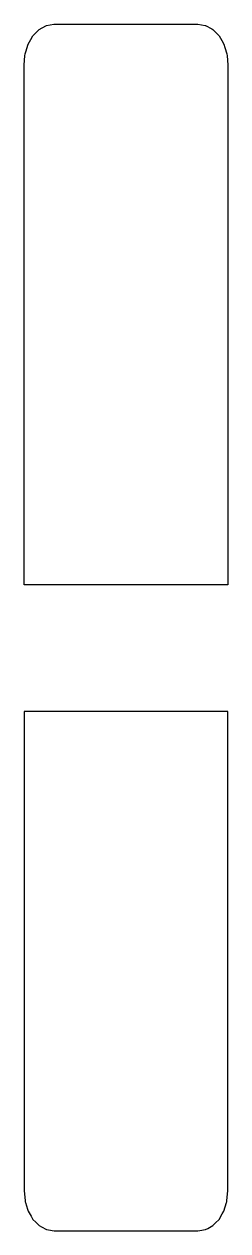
# Model space of a CAD drawing. Header units: metres. Extents: x 2.4 to 16, y -12.9 to 67.7.
import ezdxf

# ---------------------------------------------------------------- set-up
doc = ezdxf.new("R2010")
doc.units = ezdxf.units.M

msp = doc.modelspace()

# ---------------------------------------------------------------- linework, layer by layer
for p, q in [((2.986, 66.924), (3.323, 67.27)), ((3.323, 67.27), (3.4, 67.35)), ((3.4, 67.35), (3.855, 67.602)), ((3.855, 67.602), (3.882, 67.617)), ((3.882, 67.617), (4.391, 67.707)), ((4.391, 67.707), (4.4, 67.709)), ((4.4, 67.709), (13.839, 67.709)), ((13.839, 67.709), (14, 67.709)), ((14, 67.709), (14.492, 67.622)), ((14.492, 67.622), (14.518, 67.617)), ((14.518, 67.617), (14.934, 67.387)), ((14.934, 67.387), (15, 67.35)), ((15, 67.35), (15.302, 67.039)), ((15.302, 67.039), (15.414, 66.924)), ((2.513, 65.868), (2.668, 66.37)), ((2.668, 66.37), (2.851, 66.69)), ((2.851, 66.69), (2.986, 66.924)), ((15.414, 66.924), (15.592, 66.614)), ((15.592, 66.614), (15.732, 66.37)), ((15.732, 66.37), (15.803, 66.139)), ((2.4, 64.978), (2.455, 65.592)), ((2.455, 65.592), (2.468, 65.724)), ((2.468, 65.724), (2.513, 65.868)), ((15.803, 66.139), (15.932, 65.724)), ((15.932, 65.724), (15.945, 65.592)), ((15.945, 65.592), (16, 64.978)), ((2.4, 64.417), (2.4, 64.978)), ((16, 64.978), (16, 64.24)), ((2.4, 62.882), (2.4, 64.417)), ((16, 64.24), (16, 64.171)), ((16, 64.171), (16, 62.23)), ((2.4, 62.783), (2.4, 62.882)), ((2.4, 61.444), (2.4, 62.783)), ((16, 62.23), (16, 60.794)), ((2.4, 61.294), (2.4, 61.444)), ((2.4, 60.089), (2.4, 61.294)), ((16, 60.794), (16, 59.633)), ((2.4, 58.986), (2.4, 60.089)), ((2.4, 58.786), (2.4, 58.986)), ((16, 59.633), (16, 58.625)), ((16, 59.633), (16, 59.633)), ((2.4, 57.725), (2.4, 58.786)), ((16, 58.625), (16, 57.696)), ((2.4, 57.515), (2.4, 57.725)), ((2.4, 56.461), (2.4, 57.515)), ((16, 57.696), (16, 56.79)), ((2.4, 56.257), (2.4, 56.461)), ((16, 56.79), (16, 56.376)), ((2.4, 56.088), (2.4, 56.257)), ((2.4, 55.966), (2.4, 56.088)), ((2.4, 54.366), (2.4, 55.966)), ((16, 56.376), (16, 55.993)), ((16, 55.993), (16, 49.627)), ((2.4, 52.742), (2.4, 54.366)), ((2.4, 49.627), (2.4, 52.742)), ((2.4, 44.895), (2.4, 49.627)), ((16, 49.627), (16, 44.895)), ((2.4, 30.744), (2.4, 44.895)), ((16, 44.895), (16, 30.744)), ((2.4, 30.227), (2.4, 30.744)), ((16, 30.744), (16, 30.227)), ((15.677, 30.227), (2.4, 30.227)), ((16, 30.227), (15.677, 30.227)), ((2.723, 21.773), (2.4, 21.773)), ((2.4, 21.773), (2.4, 21.301)), ((2.4, 21.301), (2.4, 11.155)), ((16, 21.773), (2.723, 21.773)), ((16, 21.301), (16, 21.773)), ((16, 11.155), (16, 21.301)), ((2.4, 11.155), (2.4, 5.444)), ((16, 5.444), (16, 11.155)), ((2.4, 5.444), (2.4, 2.894)), ((16, -0.634), (16, 5.444)), ((2.4, 2.894), (2.4, 0.837)), ((2.4, 0.837), (2.4, -0.932)), ((16, -1.051), (16, -0.634)), ((2.4, -0.932), (2.4, -1.087)), ((2.4, -1.087), (2.4, -1.281)), ((2.4, -1.281), (2.4, -1.495)), ((2.4, -1.495), (2.4, -2.568)), ((16, -1.514), (16, -1.051)), ((16, -2.39), (16, -1.514)), ((16, -3.312), (16, -2.39)), ((2.4, -2.568), (2.4, -2.778)), ((2.4, -2.778), (2.4, -3.877)), ((2.4, -3.877), (2.4, -5.049)), ((16, -4.347), (16, -3.312)), ((16, -5.591), (16, -4.347)), ((16, -4.347), (16, -4.347)), ((2.4, -5.049), (2.4, -5.229)), ((2.4, -5.229), (2.4, -6.509)), ((16, -7.217), (16, -5.591)), ((2.4, -6.509), (2.4, -6.65)), ((2.4, -6.65), (2.4, -8.092)), ((16, -7.463), (16, -7.217)), ((16, -9.638), (16, -7.463)), ((2.4, -8.092), (2.4, -9.828)), ((16, -10.246), (16, -9.638)), ((2.4, -9.828), (2.4, -9.85)), ((2.4, -9.85), (2.4, -10.246)), ((2.4, -10.246), (2.463, -10.944)), ((15.937, -10.944), (16, -10.246)), ((2.463, -10.944), (2.468, -11)), ((2.468, -11), (2.471, -11.01)), ((2.471, -11.01), (2.48, -11.043)), ((2.48, -11.043), (2.627, -11.507)), ((15.732, -11.637), (15.92, -11.043)), ((15.92, -11.043), (15.932, -11)), ((15.932, -11), (15.937, -10.944)), ((2.627, -11.507), (2.668, -11.637)), ((2.668, -11.637), (2.86, -11.965)), ((2.86, -11.965), (2.986, -12.181)), ((15.414, -12.181), (15.63, -11.812)), ((15.63, -11.812), (15.732, -11.637)), ((2.986, -12.181), (3.171, -12.368)), ((3.171, -12.368), (3.4, -12.598)), ((3.4, -12.598), (3.559, -12.685)), ((3.559, -12.685), (3.882, -12.861)), ((3.882, -12.861), (4.016, -12.884)), ((4.016, -12.884), (4.4, -12.95)), ((14.126, -12.928), (14.518, -12.861)), ((14.518, -12.861), (14.662, -12.782)), ((14.662, -12.782), (15, -12.598)), ((15, -12.598), (15.182, -12.415)), ((15.182, -12.415), (15.414, -12.181)), ((4.4, -12.95), (6.655, -12.95)), ((6.655, -12.95), (14, -12.95)), ((14, -12.95), (14.126, -12.928))]:
    msp.add_line(p, q)

doc.saveas('drawing.dxf')
